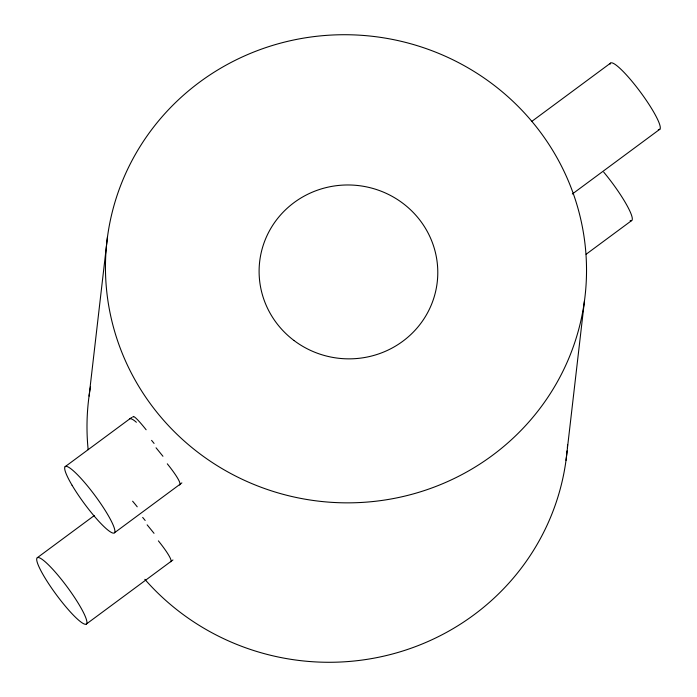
<?xml version="1.0" encoding="UTF-8"?>
<svg xmlns="http://www.w3.org/2000/svg" width="697" height="697" viewBox="0 0 697 697"><rect width="100%" height="100%" fill="white"/><g stroke="black" fill="none" stroke-linecap="round" stroke-linejoin="round"><path stroke-width="1.05" d="M89.068 396.105L107.512 236.666M566.016 460.334L584.461 300.895A240.631 233.983 6.6 0 0 254.013 51.935A240.631 233.983 6.6 0 0 199.49 453.52A240.631 233.983 6.6 0 0 584.461 300.895M65.109 466.702L131.646 417.477M531.706 121.461L610.494 63.166M37.333 557.687L94.243 515.588M114.474 532.778L181.873 482.899M572.315 194.01L659.859 129.233M86.28 624.094A41.254 6.674 53.5 0 0 54.471 571.192A41.254 6.674 53.5 0 0 44.678 577.395A41.254 6.674 53.5 0 0 86.28 624.094L172.943 559.97M586.142 254.239L631.665 220.557M151.589 440.365L154.081 443.423M142.676 517.401L145.168 520.467M610.084 64.202A41.254 6.674 53.5 0 1 640.717 92.466A41.254 6.674 53.5 0 1 658.299 129.52M603.715 172.124A41.254 6.674 53.5 0 1 627.274 205.99A41.254 6.674 53.5 0 1 630.114 220.627M567.097 450.924A240.631 233.983 6.6 0 1 400.618 651.669A240.631 233.983 6.6 0 1 144.828 579.32M88.153 449.687A240.631 233.983 6.6 0 1 90.532 386.748M567.593 444.625A240.631 233.983 6.6 0 1 567.367 447.77M156.05 447.796A41.201 0.54 50.8 0 1 162.95 456.274M167.297 463.819A41.045 5.437 47.7 0 1 179.469 484.99M129.799 418.74A41.097 7.676 57.8 0 1 136.385 422.277M132.909 417.39A41.106 3.729 55 0 1 146.135 429.77M147.137 524.841A41.201 0.54 50.8 0 1 154.028 533.318M158.385 540.863A41.045 5.437 47.7 0 1 170.896 561.791M132.613 501.204A41.106 3.729 55 0 1 137.222 506.815M72.096 485.295A41.254 6.674 53.5 0 0 114.073 533.039A41.254 6.674 53.5 0 0 83.204 480.886A41.254 6.674 53.5 0 0 72.096 485.295M294.029 340.528A89.373 86.907 6.6 0 0 437.019 283.845A89.373 86.907 6.6 0 0 314.277 191.37A89.373 86.907 6.6 0 0 294.029 340.528"/></g></svg>
